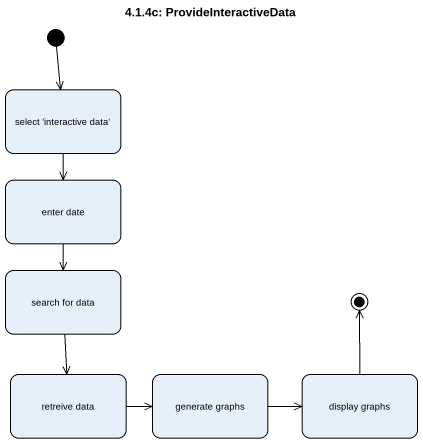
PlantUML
@startuml
title 4.1.4c: ProvideInteractiveData
hide empty description
state "select 'interactive data'" as select_interactive_data
state "enter date" as enter_date
state "search for data" as search_for_data
state "retreive data" as retreive_data
state "generate graphs" as generate_graphs
state "display graphs" as display_graphs
[*] --> select_interactive_data
select_interactive_data --> enter_date
enter_date --> search_for_data
search_for_data --> retreive_data
retreive_data -right-> generate_graphs
generate_graphs -right-> display_graphs
display_graphs -up-> [*]
@enduml
